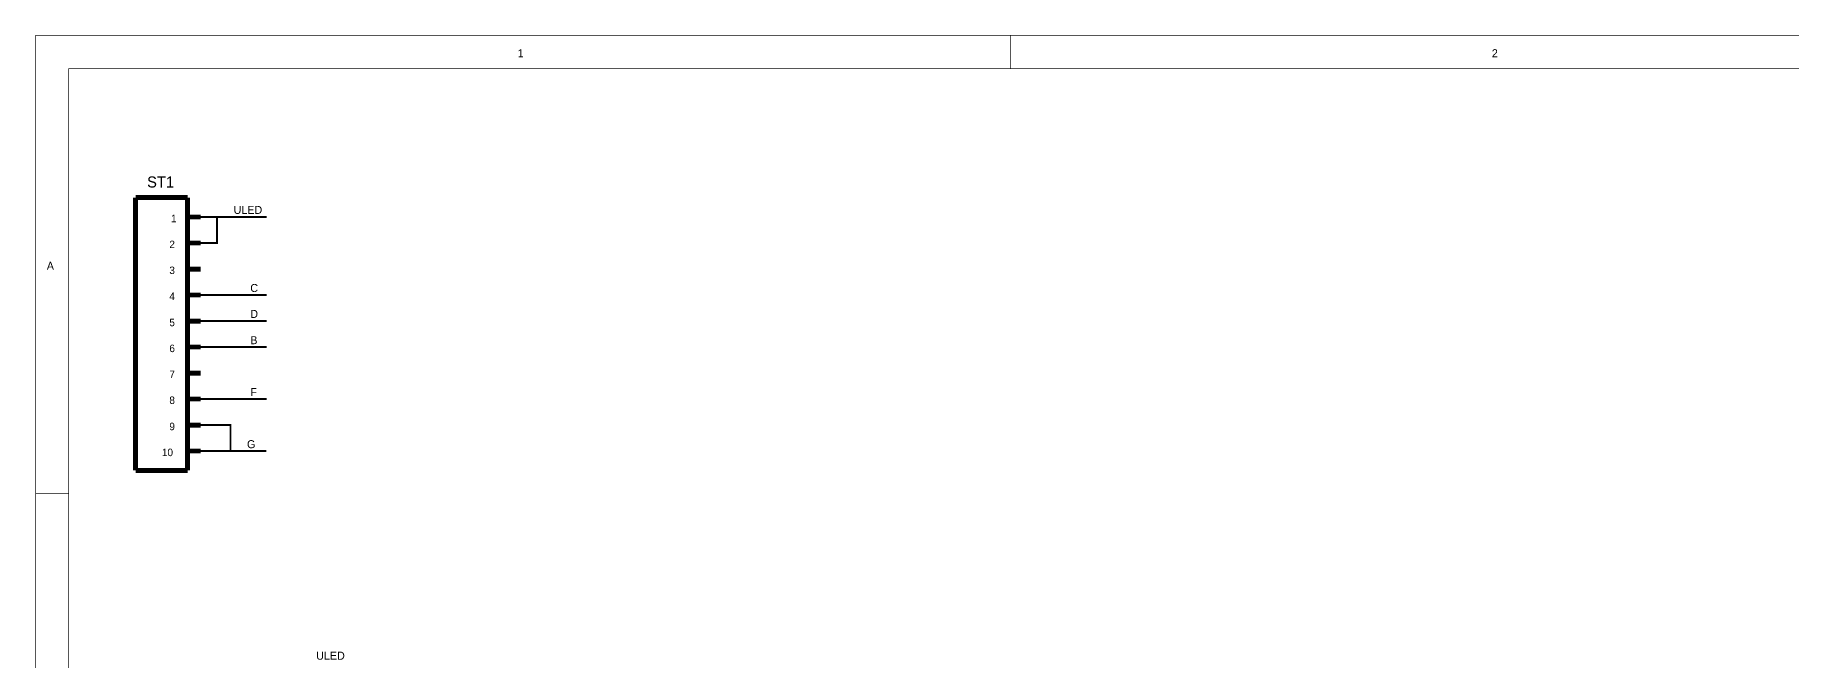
# Model space of a CAD drawing. Header units: millimetres. Extents: x 0 to 35.4, y 0 to 11.1.
# Drawn here: x 0 to 10.64, y 7.31 to 11.1 of the extents above; entities that cross this region are included whole.
import ezdxf

# ---------------------------------------------------------------- set-up
doc = ezdxf.new("R2010")
doc.units = ezdxf.units.MM
doc.header["$MEASUREMENT"] = 0
doc.layers.add('Sheet', color=255, linetype='Continuous')

msp = doc.modelspace()

# ---------------------------------------------------------------- linework, layer by layer
at = {"layer": 'Sheet'}
for points, const_width in [([(0.001, 11.1), (0.201, 11.1)], 0.0039), ([(5.906, 11.1), (5.906, 10.9)], 0.0039), ([(0.922, 10.118), (0.607, 10.118)], 0.0295), ([(0.607, 10.118), (0.607, 8.465)], 0.0295), ([(0.922, 8.465), (0.922, 10.118)], 0.0295), ([(0.922, 10), (1.001, 10)], 0.0295), ([(0.922, 10), (1.001, 10)], 0.0118), ([(1.001, 9.843), (1.101, 9.843), (1.101, 10)], 0.0118), ([(1.001, 10), (1.101, 10), (1.401, 10)], 0.0118), ([(1.001, 9.843), (0.922, 9.843)], 0.0295), ([(0.922, 9.843), (1.001, 9.843)], 0.0118), ([(0.922, 9.685), (1.001, 9.685)], 0.0295), ([(0.922, 9.685), (1.001, 9.685)], 0.0118), ([(1.001, 9.528), (0.922, 9.528)], 0.0295), ([(0.922, 9.528), (1.001, 9.528)], 0.0118), ([(1.001, 9.528), (1.401, 9.528)], 0.0118), ([(0.922, 9.37), (1.001, 9.37)], 0.0295), ([(0.922, 9.37), (1.001, 9.37)], 0.0118), ([(1.001, 9.37), (1.401, 9.37)], 0.0118), ([(1.001, 9.213), (0.922, 9.213)], 0.0295), ([(0.922, 9.213), (1.001, 9.213)], 0.0118), ([(1.001, 9.213), (1.401, 9.213)], 0.0118), ([(0.922, 9.055), (1.001, 9.055)], 0.0295), ([(0.922, 9.055), (1.001, 9.055)], 0.0118), ([(1.001, 8.898), (0.922, 8.898)], 0.0295), ([(0.922, 8.898), (1.001, 8.898)], 0.0118), ([(1.001, 8.898), (1.401, 8.898)], 0.0118), ([(0.922, 8.74), (1.001, 8.74)], 0.0295), ([(0.922, 8.74), (1.001, 8.74)], 0.0118), ([(1.001, 8.74), (1.182, 8.74), (1.182, 8.583), (1.001, 8.583)], 0.0118), ([(1.001, 8.583), (0.922, 8.583)], 0.0295), ([(0.922, 8.583), (1.001, 8.583)], 0.0118), ([(1.182, 8.583), (1.399, 8.583)], 0.0118), ([(0.607, 8.465), (0.922, 8.465)], 0.0295), ([(0.001, 8.325), (0.201, 8.325)], 0.0039)]:
    msp.add_lwpolyline(points, dxfattribs=dict(at, const_width=const_width))
at = {"layer": 'Sheet', "const_width": 0.0039}
for points in [[(0.002, 11.1), (0.002, 0), (35.433, 0), (35.433, 11.1), (0.002, 11.1), (0.002, 11.1)], [(0.002, 11.1), (35.433, 11.1), (35.433, 0), (0.002, 0), (0.002, 11.1)], [(0.202, 10.899), (0.202, 0.199), (35.233, 0.199), (35.233, 10.899), (0.202, 10.899), (0.202, 10.899)], [(0.202, 10.899), (35.233, 10.899), (35.233, 0.199), (0.202, 0.199), (0.202, 10.899)]]:
    msp.add_lwpolyline(points, close=True, dxfattribs=at)

# ---------------------------------------------------------------- texts
at = {"layer": 'Sheet'}
for s, height, p in [('1', 0.0485, (2.921, 10.968)), ('2', 0.0485, (8.819, 10.968)), ('ST1', 0.0668, (0.677, 10.179)), ('1', 0.0451, (0.822, 9.969)), ('ULED', 0.0485, (1.201, 10.019)), ('2', 0.0451, (0.812, 9.812)), ('A', 0.0485, (0.07, 9.681)), ('3', 0.0451, (0.812, 9.655)), ('C', 0.0485, (1.302, 9.546)), ('4', 0.0451, (0.812, 9.498)), ('5', 0.0451, (0.812, 9.339)), ('D', 0.0485, (1.302, 9.389)), ('B', 0.0485, (1.302, 9.23)), ('6', 0.0451, (0.812, 9.182)), ('7', 0.0451, (0.812, 9.025)), ('F', 0.0485, (1.302, 8.916)), ('8', 0.0451, (0.812, 8.868)), ('9', 0.0451, (0.812, 8.709)), ('G', 0.0485, (1.282, 8.6)), ('10', 0.0451, (0.767, 8.552)), ('ULED', 0.0485, (1.701, 7.319))]:
    msp.add_text(s, height=height, dxfattribs=at).set_placement(p)

doc.saveas('drawing.dxf')
